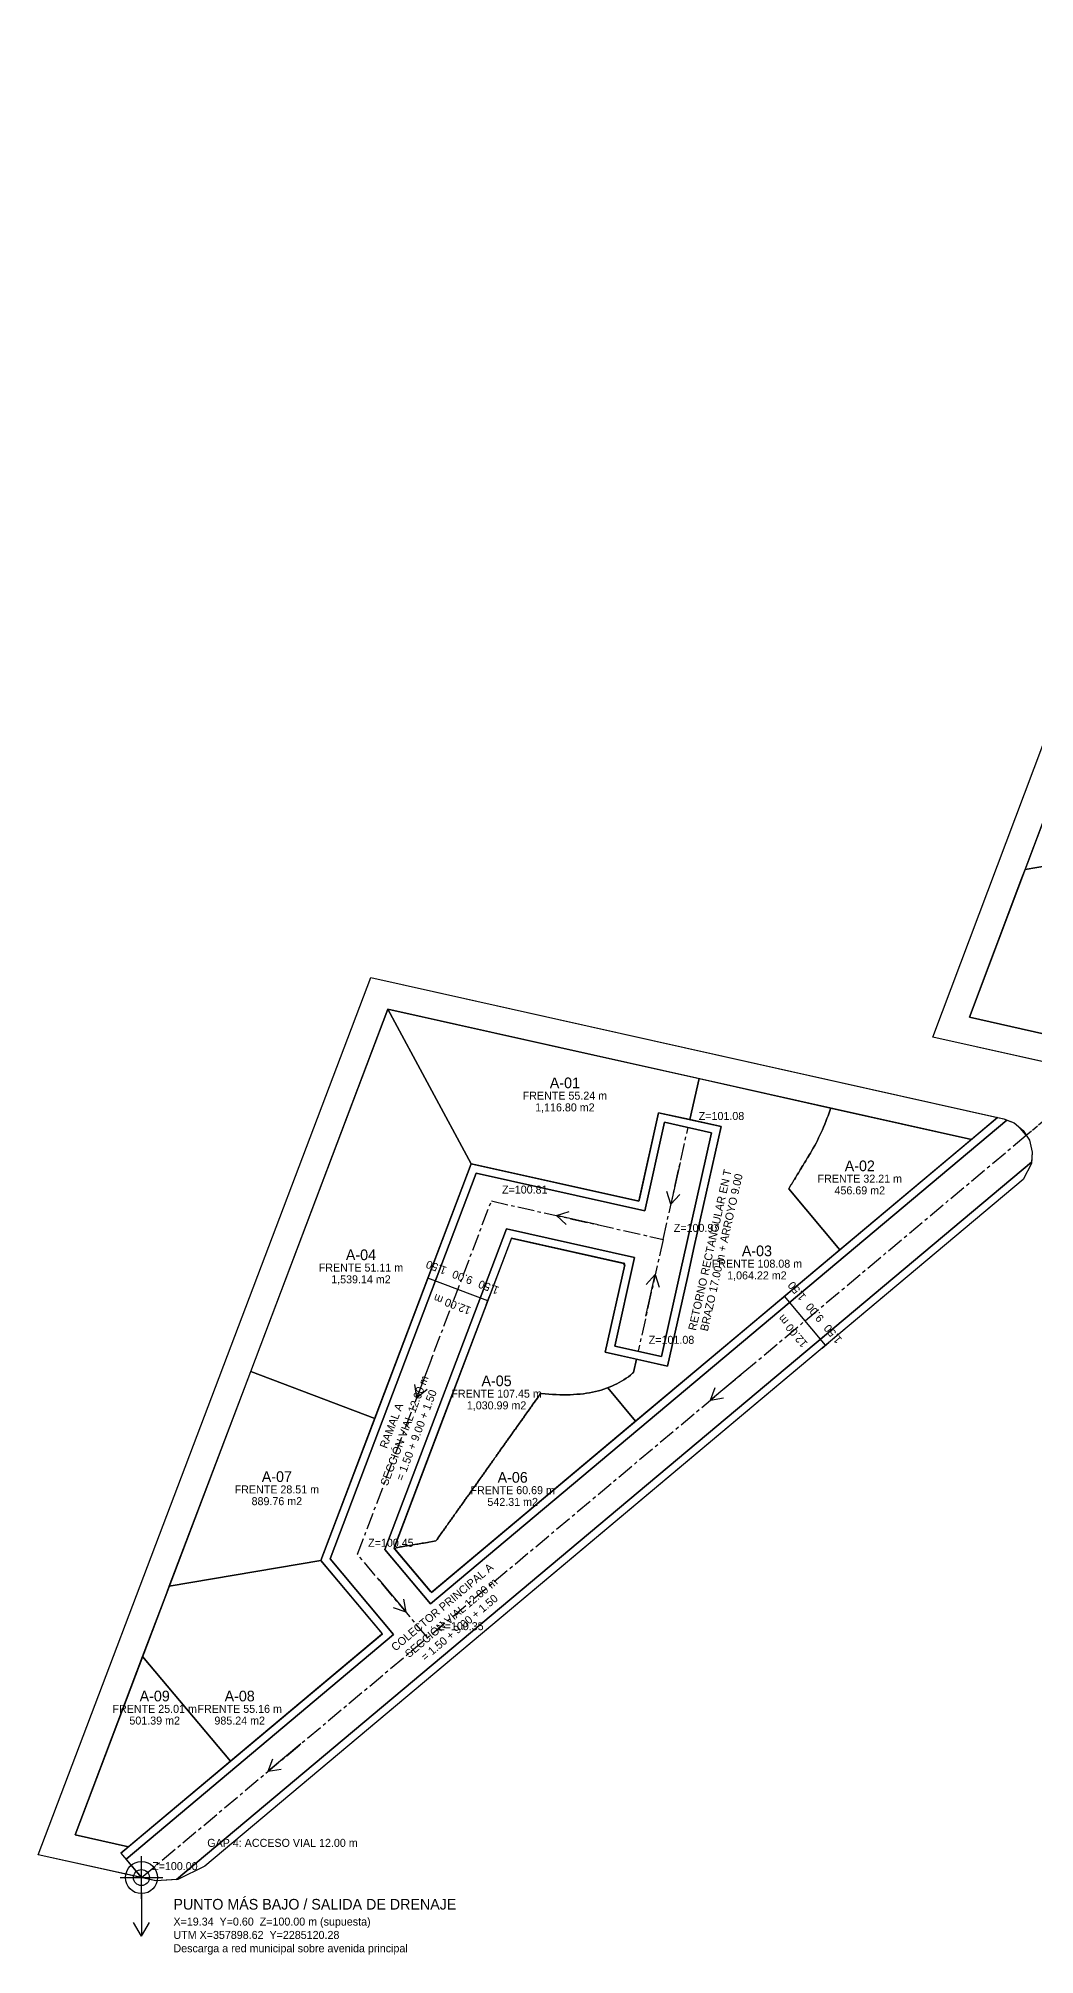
# Model space of a CAD drawing. Header units: metres. Extents: x 0 to 472, y -14 to 367.
# Drawn here: x 0 to 186.8, y -13.9 to 345.5 of the extents above; entities that cross this region are included whole.
import ezdxf
from ezdxf.enums import TextEntityAlignment as Align

# ---------------------------------------------------------------- set-up
doc = ezdxf.new("R2010")
doc.units = ezdxf.units.M
doc.linetypes.add('CENTER', pattern=[5.08, 3.175, -0.635, 0.635, -0.635])
doc.linetypes.add('DASHED', pattern=[1.524, 1.27, -0.254])
for name, color, linetype in [('COTAS', 6, 'Continuous'), ('DONACION_VERDE', 4, 'Continuous'), ('DRENAJE', 5, 'Continuous'), ('EJES_VIALES', 2, 'Continuous'), ('LIMITE', 8, 'Continuous'), ('LOTES', 7, 'Continuous'), ('TEXTO', 7, 'Continuous'), ('VIAL_ASFALTO', 1, 'Continuous'), ('VIAL_BANQUETA', 3, 'Continuous')]:
    doc.layers.add(name, color=color, linetype=linetype)

msp = doc.modelspace()

# ---------------------------------------------------------------- linework, layer by layer
at = {"layer": 'COTAS'}
for p, q in [((72.78, 112.28), (73.35, 113.77)), ((84.29, 108.77), (73.07, 113.02)), ((74.18, 111.75), (74.75, 113.24)), ((82.6, 108.56), (83.17, 110.05)), ((84, 108.02), (84.57, 109.52)), ((139.29, 109.07), (140.52, 110.1)), ((147.62, 100.4), (139.91, 109.59)), ((140.26, 107.92), (141.48, 108.95)), ((146.04, 101.03), (147.27, 102.06)), ((147.01, 99.88), (148.23, 100.91))]:
    msp.add_line(p, q, dxfattribs=at)
at = {"layer": 'DONACION_VERDE'}
for points in [[(196.51, 157), (195.08, 155.8), (198.95, 151.21), (167.72, 158.19), (238.3, 345.46), (342.76, 322.15), (340.54, 317.4), (241.52, 339.49), (174.59, 161.9)], [(174.96, 139), (65.56, 163.43), (6.88, 8.6), (16.9, 6.38), (15.49, 5.2), (19.34, 0.6), (0, 4.89), (62.35, 169.39), (179.89, 143.14)], [(184.12, 141.12), (184.12, 141.12), (184.65, 140.66), (185.23, 139.8), (185.23, 139.8)]]:
    msp.add_lwpolyline(points, close=True, dxfattribs=at)
at = {"layer": 'DRENAJE'}
for p, q in [((120.37, 134.66), (118.63, 126.85)), ((118.63, 126.85), (117.88, 129.24)), ((118.63, 126.85), (120.32, 128.69)), ((97.15, 124.73), (99.54, 125.48)), ((104.96, 122.99), (97.15, 124.73)), ((97.15, 124.73), (98.99, 123.04)), ((113.94, 105.87), (115.69, 113.67)), ((115.69, 113.67), (113.99, 111.83)), ((115.69, 113.67), (116.43, 111.29)), ((73.82, 98.08), (70.98, 90.6)), ((132.17, 95.26), (126.04, 90.12)), ((70.98, 90.6), (70.58, 93.07)), ((70.98, 90.6), (72.92, 92.18)), ((126.04, 90.12), (126.89, 92.47)), ((126.04, 90.12), (128.5, 90.55)), ((63.84, 56.47), (68.98, 50.35)), ((68.98, 50.35), (66.63, 51.2)), ((68.98, 50.35), (68.55, 52.81)), ((49.22, 25.67), (43.09, 20.53)), ((43.09, 20.53), (43.95, 22.87)), ((43.09, 20.53), (45.55, 20.96)), ((19.34, -3.4), (19.34, 4.6)), ((15.34, 0.6), (23.34, 0.6)), ((19.34, -2.4), (19.34, -10.4)), ((19.34, -10.4), (17.84, -7.8)), ((19.34, -10.4), (20.84, -7.8))]:
    msp.add_line(p, q, dxfattribs=at)
for radius in [3, 1.5]:
    msp.add_circle((19.34, 0.6), radius, dxfattribs=at)
at = {"layer": 'EJES_VIALES', "linetype": 'CENTER'}
for q in [(121.84, 141.25), (112.47, 99.28)]:
    msp.add_line((117.16, 120.26), q, dxfattribs=at)
at = {"layer": 'EJES_VIALES', "linetype": 'DASHED'}
msp.add_lwpolyline([(185.24, 139.79), (198.95, 151.21)], dxfattribs=at)
at = {"layer": 'EJES_VIALES', "linetype": 'CENTER'}
for points in [[(19.34, 0.6), (185.24, 139.79)], [(72.97, 45.59), (59.85, 61.23), (84.95, 127.46), (117.16, 120.26)]]:
    msp.add_lwpolyline(points, dxfattribs=at)
at = {"layer": 'LIMITE'}
for points in [[(167.72, 158.19), (238.3, 345.46), (354.76, 319.47), (328.06, 262.49), (258.56, 193.59), (210.88, 153.42), (207.3, 151.27), (203.25, 150.56), (200.27, 150.91)], [(0, 4.89), (62.35, 169.39), (181.03, 142.88), (182.98, 142.09), (184.65, 140.66), (185.84, 138.87), (186.37, 136.61), (186.24, 134.46), (184.67, 131.48), (31.23, 2.74), (26.19, 0.24), (22.05, 0)]]:
    msp.add_lwpolyline(points, close=True, dxfattribs=at)
at = {"layer": 'LOTES'}
for points in [[(213.47, 194.5), (185.04, 189.62), (200.22, 229.91), (223.51, 221.14)], [(184.45, 188.05), (185.04, 189.62), (213.47, 194.5), (224.76, 181.1), (224.91, 180.93), (224.73, 180.78), (196.51, 157), (174.59, 161.9), (184.45, 188.05)], [(81.18, 134.44), (63.08, 86.68), (39.82, 95.5), (65.56, 163.43)], [(123.89, 150.4), (122.17, 142.71), (116.32, 144.02), (112.66, 127.64), (112.61, 127.43), (112.39, 127.47), (81.18, 134.44), (65.56, 163.43), (95.54, 156.73)], [(108.03, 92.96), (108.49, 93.19), (108.94, 93.43), (109.38, 93.68), (109.81, 93.95), (110.23, 94.23), (110.64, 94.52), (111.04, 94.83), (111.42, 95.15), (111.58, 95.3), (112.14, 97.82), (118, 96.51), (121.71, 113.1), (123.01, 118.95), (128.03, 141.4), (122.17, 142.71), (123.89, 150.4), (148.58, 144.89), (148.47, 144.53), (148.28, 143.98), (148.08, 143.44), (147.88, 142.9), (147.67, 142.36), (147.46, 141.84), (147.24, 141.32), (147.02, 140.8), (146.79, 140.29), (146.56, 139.79), (146.32, 139.29), (146.08, 138.8), (145.83, 138.32), (145.58, 137.84), (145.32, 137.37), (145.06, 136.91), (144.79, 136.45), (144.51, 135.99), (144.47, 135.93), (144.24, 135.54), (144.2, 135.48), (143.96, 135.09), (143.92, 135.02), (143.69, 134.64), (143.64, 134.56), (143.41, 134.19), (143.36, 134.11), (143.14, 133.73), (143.09, 133.65), (142.86, 133.28), (142.81, 133.19), (142.59, 132.83), (142.53, 132.74), (142.32, 132.38), (142.25, 132.28), (142.04, 131.93), (141.98, 131.82), (141.77, 131.47), (141.7, 131.37), (141.49, 131.02), (141.42, 130.91), (141.22, 130.57), (141.14, 130.46), (140.94, 130.12), (140.87, 130), (140.72, 129.76), (150.32, 118.32), (131.16, 102.25), (112.01, 86.18), (106.77, 92.43), (107.07, 92.55), (107.55, 92.75)], [(140.87, 130), (140.94, 130.12), (141.14, 130.46), (141.22, 130.57), (141.42, 130.91), (141.49, 131.02), (141.7, 131.37), (141.77, 131.47), (141.98, 131.82), (142.04, 131.93), (142.25, 132.28), (142.32, 132.38), (142.53, 132.74), (142.59, 132.83), (142.81, 133.19), (142.86, 133.28), (143.09, 133.65), (143.14, 133.73), (143.36, 134.11), (143.41, 134.19), (143.64, 134.56), (143.69, 134.64), (143.92, 135.02), (143.96, 135.09), (144.2, 135.48), (144.24, 135.54), (144.47, 135.93), (144.51, 135.99), (144.79, 136.45), (145.06, 136.91), (145.32, 137.37), (145.58, 137.84), (145.83, 138.32), (146.08, 138.8), (146.32, 139.29), (146.56, 139.79), (146.79, 140.29), (147.02, 140.8), (147.24, 141.32), (147.46, 141.84), (147.67, 142.36), (147.88, 142.9), (148.08, 143.44), (148.28, 143.98), (148.47, 144.53), (148.58, 144.89), (174.96, 139), (150.32, 118.32), (140.72, 129.76)], [(88.64, 120.25), (88.72, 120.47), (88.94, 120.42), (109.77, 115.76), (109.99, 115.71), (109.75, 115.56), (109.95, 115.5), (106.29, 99.12), (112.14, 97.82), (111.58, 95.3), (111.42, 95.15), (111.04, 94.83), (110.64, 94.52), (110.23, 94.23), (109.81, 93.95), (109.38, 93.68), (108.94, 93.43), (108.49, 93.19), (108.03, 92.96), (107.55, 92.75), (107.07, 92.55), (106.57, 92.36), (106.06, 92.18), (105.55, 92.02), (105.02, 91.87), (104.47, 91.74), (103.92, 91.62), (103.36, 91.51), (102.79, 91.41), (102.2, 91.33), (101.6, 91.26), (101, 91.21), (100.38, 91.17), (99.75, 91.14), (99.11, 91.12), (98.45, 91.12), (97.79, 91.13), (97.12, 91.16), (96.43, 91.19), (95.73, 91.24), (95.03, 91.31), (94.31, 91.39), (94.21, 91.4), (94.18, 91.35), (93.95, 91.03), (93.88, 90.93), (93.65, 90.61), (93.58, 90.51), (93.35, 90.19), (93.28, 90.09), (93.05, 89.76), (92.98, 89.66), (92.75, 89.34), (92.68, 89.24), (92.45, 88.92), (92.38, 88.82), (92.15, 88.5), (92.08, 88.4), (91.85, 88.08), (91.78, 87.97), (91.55, 87.65), (91.48, 87.55), (91.25, 87.23), (91.18, 87.13), (90.95, 86.81), (90.88, 86.7), (90.65, 86.39), (90.58, 86.28), (90.35, 85.96), (90.28, 85.86), (90.05, 85.54), (89.98, 85.44), (89.75, 85.12), (89.68, 85.01), (89.45, 84.7), (89.37, 84.59), (89.15, 84.28), (89.07, 84.17), (88.85, 83.85), (88.77, 83.74), (88.55, 83.43), (88.47, 83.32), (88.25, 83.01), (88.17, 82.9), (87.96, 82.59), (87.87, 82.48), (87.66, 82.17), (87.57, 82.05), (87.36, 81.74), (87.27, 81.63), (87.09, 81.37), (87.06, 81.32), (86.97, 81.21), (86.76, 80.9), (86.67, 80.79), (86.46, 80.48), (86.37, 80.36), (86.16, 80.05), (86.07, 79.94), (85.86, 79.63), (85.77, 79.52), (85.56, 79.21), (85.47, 79.09), (85.26, 78.79), (85.17, 78.67), (84.96, 78.37), (84.87, 78.25), (84.66, 77.94), (84.57, 77.83), (84.36, 77.52), (84.27, 77.4), (84.06, 77.1), (83.97, 76.98), (83.76, 76.68), (83.67, 76.56), (83.46, 76.26), (83.37, 76.13), (83.16, 75.83), (83.07, 75.71), (82.86, 75.41), (82.77, 75.29), (82.56, 74.99), (82.47, 74.87), (82.26, 74.57), (82.17, 74.44), (81.96, 74.14), (81.87, 74.02), (81.66, 73.72), (81.57, 73.6), (81.36, 73.3), (81.27, 73.18), (81.06, 72.88), (80.97, 72.75), (80.76, 72.46), (80.67, 72.33), (80.46, 72.03), (80.37, 71.91), (80.16, 71.61), (80.07, 71.48), (79.86, 71.19), (79.77, 71.06), (79.56, 70.77), (79.47, 70.64), (79.26, 70.34), (79.17, 70.22), (78.96, 69.92), (78.87, 69.79), (78.66, 69.5), (78.57, 69.37), (78.36, 69.08), (78.27, 68.95), (78.06, 68.66), (77.97, 68.53), (77.76, 68.23), (77.67, 68.1), (77.46, 67.81), (77.37, 67.68), (77.16, 67.39), (77.07, 67.26), (76.86, 66.97), (76.76, 66.83), (76.56, 66.54), (76.46, 66.41), (76.26, 66.12), (76.16, 65.99), (75.96, 65.7), (75.86, 65.57), (75.66, 65.28), (75.56, 65.14), (75.36, 64.86), (75.26, 64.72), (75.07, 64.43), (74.96, 64.3), (74.77, 64.01), (74.66, 63.87), (74.56, 63.72), (74.25, 63.66), (73.93, 63.62), (73.23, 63.49), (72.95, 63.45), (72.21, 63.32), (71.97, 63.29), (71.18, 63.14), (70.99, 63.12), (70.16, 62.97), (70.01, 62.96), (69.14, 62.8), (69.03, 62.79), (68.12, 62.62), (68.05, 62.62), (67.1, 62.45), (66.87, 62.2), (66.71, 62.39), (66.79, 62.61), (75.56, 85.74)], [(52.99, 60.07), (24.56, 55.25), (39.82, 95.5), (63.08, 86.68)], [(68.05, 62.62), (68.12, 62.62), (69.03, 62.79), (69.14, 62.8), (70.01, 62.96), (70.16, 62.97), (70.99, 63.12), (71.18, 63.14), (71.97, 63.29), (72.21, 63.32), (72.95, 63.45), (73.23, 63.49), (73.93, 63.62), (74.25, 63.66), (74.56, 63.72), (74.66, 63.87), (74.77, 64.01), (74.96, 64.3), (75.07, 64.43), (75.26, 64.72), (75.36, 64.86), (75.56, 65.14), (75.66, 65.28), (75.86, 65.57), (75.96, 65.7), (76.16, 65.99), (76.26, 66.12), (76.46, 66.41), (76.56, 66.54), (76.76, 66.83), (76.86, 66.97), (77.07, 67.26), (77.16, 67.39), (77.37, 67.68), (77.46, 67.81), (77.67, 68.1), (77.76, 68.23), (77.97, 68.53), (78.06, 68.66), (78.27, 68.95), (78.36, 69.08), (78.57, 69.37), (78.66, 69.5), (78.87, 69.79), (78.96, 69.92), (79.17, 70.22), (79.26, 70.34), (79.47, 70.64), (79.56, 70.77), (79.77, 71.06), (79.86, 71.19), (80.07, 71.48), (80.16, 71.61), (80.37, 71.91), (80.46, 72.03), (80.67, 72.33), (80.76, 72.46), (80.97, 72.75), (81.06, 72.88), (81.27, 73.18), (81.36, 73.3), (81.57, 73.6), (81.66, 73.72), (81.87, 74.02), (81.96, 74.14), (82.17, 74.44), (82.26, 74.57), (82.47, 74.87), (82.56, 74.99), (82.77, 75.29), (82.86, 75.41), (83.07, 75.71), (83.16, 75.83), (83.37, 76.13), (83.46, 76.26), (83.67, 76.56), (83.76, 76.68), (83.97, 76.98), (84.06, 77.1), (84.27, 77.4), (84.36, 77.52), (84.57, 77.83), (84.66, 77.94), (84.87, 78.25), (84.96, 78.37), (85.17, 78.67), (85.26, 78.79), (85.41, 79), (85.47, 79.09), (85.56, 79.21), (85.77, 79.52), (85.86, 79.63), (86.07, 79.94), (86.16, 80.05), (86.37, 80.36), (86.46, 80.48), (86.67, 80.79), (86.76, 80.9), (86.97, 81.21), (87.06, 81.32), (87.27, 81.63), (87.36, 81.74), (87.57, 82.05), (87.66, 82.17), (87.87, 82.48), (87.96, 82.59), (88.17, 82.9), (88.25, 83.01), (88.47, 83.32), (88.55, 83.43), (88.77, 83.74), (88.85, 83.85), (89.07, 84.17), (89.15, 84.28), (89.37, 84.59), (89.45, 84.7), (89.68, 85.01), (89.75, 85.12), (89.98, 85.44), (90.05, 85.54), (90.28, 85.86), (90.35, 85.96), (90.58, 86.28), (90.65, 86.39), (90.88, 86.7), (90.95, 86.81), (91.18, 87.13), (91.25, 87.23), (91.48, 87.55), (91.55, 87.65), (91.78, 87.97), (91.85, 88.08), (92.08, 88.4), (92.15, 88.5), (92.38, 88.82), (92.45, 88.92), (92.68, 89.24), (92.75, 89.34), (92.98, 89.66), (93.05, 89.76), (93.28, 90.09), (93.35, 90.19), (93.58, 90.51), (93.65, 90.61), (93.88, 90.93), (93.95, 91.03), (94.18, 91.35), (94.21, 91.4), (94.31, 91.39), (95.03, 91.31), (95.73, 91.24), (96.43, 91.19), (97.12, 91.16), (97.79, 91.13), (98.45, 91.12), (99.11, 91.12), (99.75, 91.14), (100.38, 91.17), (101, 91.21), (101.6, 91.26), (102.2, 91.33), (102.79, 91.41), (103.36, 91.51), (103.92, 91.62), (104.47, 91.74), (105.02, 91.87), (105.55, 92.02), (106.06, 92.18), (106.57, 92.36), (106.77, 92.43), (112.01, 86.18), (92.86, 70.12), (73.88, 54.19), (73.71, 54.05), (73.56, 54.22), (66.87, 62.2), (67.1, 62.45)], [(23.9, 53.5), (24.56, 55.25), (52.99, 60.07), (64.37, 46.51), (64.52, 46.33), (64.35, 46.19), (36.03, 22.43), (19.56, 42.05), (23.9, 53.5)], [(16.9, 6.38), (6.88, 8.6), (19.56, 42.05), (36.03, 22.43)]]:
    msp.add_lwpolyline(points, close=True, dxfattribs=at)
at = {"layer": 'VIAL_ASFALTO'}
msp.add_lwpolyline([(186.26, 134.77), (25.89, 0.22), (22.05, 0), (19.34, 0.6), (16.45, 4.05), (66.63, 46.15), (54.71, 60.36), (82.13, 132.7), (113.75, 125.63), (117.45, 142.23), (126.24, 140.26), (121.55, 119.28), (120.57, 114.89), (116.86, 98.3), (108.08, 100.26), (111.79, 116.85), (87.78, 122.21), (64.99, 62.1), (73.52, 51.93), (181.63, 142.64), (182.98, 142.09), (184.12, 141.12), (185.24, 139.79), (185.84, 138.87), (186.37, 136.61)], close=True, dxfattribs=at)
at = {"layer": 'VIAL_BANQUETA'}
for points in [[(15.49, 5.2), (64.52, 46.33), (52.99, 60.07), (81.18, 134.44), (112.61, 127.43), (116.32, 144.02), (128.03, 141.4), (123.01, 118.95), (121.71, 113.1), (118, 96.51), (106.29, 99.12), (109.95, 115.5), (109.75, 115.56), (109.99, 115.71), (88.72, 120.47), (66.71, 62.39), (73.71, 54.05), (179.89, 143.14), (181.03, 142.88), (181.63, 142.64), (73.52, 51.93), (64.99, 62.1), (87.78, 122.21), (111.79, 116.85), (108.08, 100.26), (116.86, 98.3), (120.57, 114.89), (121.55, 119.28), (126.24, 140.26), (117.45, 142.23), (113.75, 125.63), (82.13, 132.7), (54.71, 60.36), (66.63, 46.15), (16.45, 4.05)], [(186.26, 134.77), (186.24, 134.46), (184.67, 131.48), (116.76, 74.5), (31.23, 2.74), (26.19, 0.24), (25.89, 0.22)]]:
    msp.add_lwpolyline(points, close=True, dxfattribs=at)

# ---------------------------------------------------------------- texts
at = {"layer": 'COTAS'}
for s, p in [('FRENTE 55.24 m', (98.74, 147.21)), ('FRENTE 32.21 m', (154.04, 131.65)), ('FRENTE 51.11 m', (60.5, 114.97)), ('FRENTE 108.08 m', (134.75, 115.71)), ('FRENTE 107.45 m', (85.93, 91.34)), ('FRENTE 28.51 m', (44.73, 73.38)), ('FRENTE 60.69 m', (88.95, 73.24)), ('FRENTE 25.01 m', (21.82, 32.24)), ('FRENTE 55.16 m', (37.76, 32.24))]:
    msp.add_text(s, height=1.5, dxfattribs=at).set_placement(p, align=Align.MIDDLE_CENTER)
for s, rotation, p in [('RETORNO RECTANGULAR EN T', 77.4101, (125.94, 118.3)), ('BRAZO 17.00 m + ARROYO 9.00', 77.4101, (128.09, 117.82)), ('1.50', 159.2436, (74.62, 115)), ('9.00', 159.2436, (79.53, 113.14)), ('1.50', 159.2436, (84.44, 111.28)), ('1.50', 129.9979, (142.23, 110.56)), ('12.00 m', 159.2436, (77.61, 108.09)), ('9.00', 129.9979, (145.6, 106.53)), ('12.00 m', 129.9979, (141.46, 103.06)), ('1.50', 129.9979, (148.98, 102.51)), ('SECCIÓN VIAL 12.00 m', 69.2436, (68.64, 84.41)), ('= 1.50 + 9.00 + 1.50', 69.2436, (70.88, 83.56)), ('RAMAL A', 69.2436, (66.21, 85.33)), ('COLECTOR PRINCIPAL A', 39.9979, (75.74, 51.31)), ('SECCIÓN VIAL 12.00 m', 39.9979, (77.41, 49.32)), ('= 1.50 + 9.00 + 1.50', 39.9979, (78.95, 47.48))]:
    msp.add_text(s, height=1.5, rotation=rotation, dxfattribs=at).set_placement(p, align=Align.MIDDLE_CENTER)
at = {"layer": 'DONACION_VERDE'}
msp.add_text('GAP 4: ACCESO VIAL 12.00 m', height=1.5, dxfattribs=at).set_placement((31.68, 6.36))
at = {"layer": 'DRENAJE'}
for s, height, p in [('Z=101.08', 1.5, (123.84, 142.65)), ('Z=100.81', 1.5, (86.95, 128.85)), ('Z=100.97', 1.5, (119.16, 121.66)), ('Z=101.08', 1.5, (114.47, 100.68)), ('Z=100.45', 1.5, (61.85, 62.63)), ('Z=100.35', 1.5, (74.97, 46.99)), ('Z=100.00', 1.5, (21.34, 2)), ('PUNTO MÁS BAJO / SALIDA DE DRENAJE', 2, (25.34, -5.4)), ('X=19.34  Y=0.60  Z=100.00 m (supuesta)', 1.5, (25.34, -8.4)), ('UTM X=357898.62  Y=2285120.28', 1.5, (25.34, -10.9)), ('Descarga a red municipal sobre avenida principal', 1.5, (25.34, -13.4))]:
    msp.add_text(s, height=height, dxfattribs=at).set_placement(p)
at = {"layer": 'TEXTO'}
for s, height, p in [('A-01', 2, (98.74, 149.61)), ('1,116.80 m2', 1.5, (98.74, 145.01)), ('A-02', 2, (154.04, 134.05)), ('456.69 m2', 1.5, (154.04, 129.45)), ('A-03', 2, (134.75, 118.11)), ('A-04', 2, (60.5, 117.37)), ('1,539.14 m2', 1.5, (60.5, 112.77)), ('1,064.22 m2', 1.5, (134.75, 113.51)), ('A-05', 2, (85.93, 93.74)), ('1,030.99 m2', 1.5, (85.93, 89.14)), ('A-07', 2, (44.73, 75.78)), ('A-06', 2, (88.95, 75.64)), ('889.76 m2', 1.5, (44.73, 71.18)), ('542.31 m2', 1.5, (88.95, 71.04)), ('A-09', 2, (21.82, 34.64)), ('A-08', 2, (37.76, 34.64)), ('501.39 m2', 1.5, (21.82, 30.04)), ('985.24 m2', 1.5, (37.76, 30.04))]:
    msp.add_text(s, height=height, dxfattribs=at).set_placement(p, align=Align.MIDDLE_CENTER)

doc.saveas('drawing.dxf')
